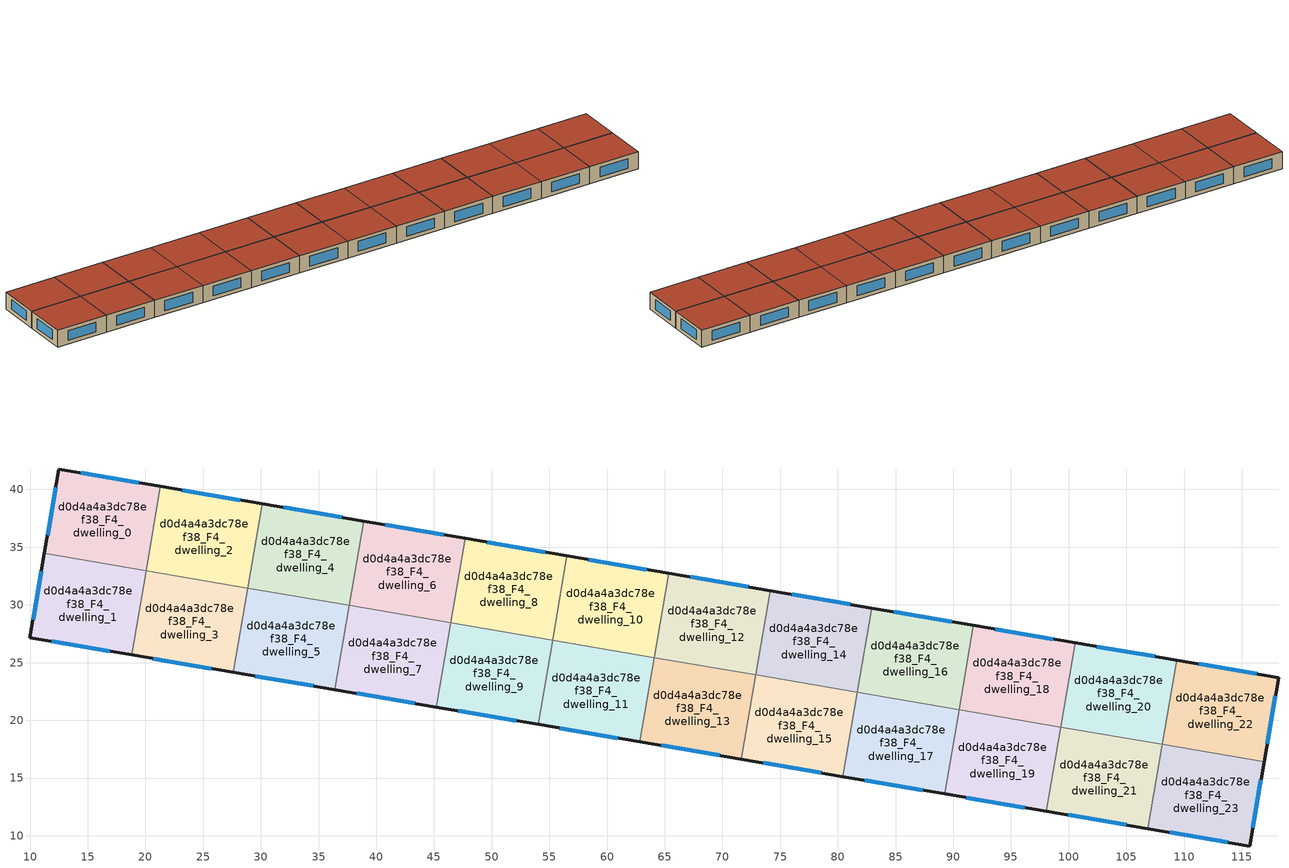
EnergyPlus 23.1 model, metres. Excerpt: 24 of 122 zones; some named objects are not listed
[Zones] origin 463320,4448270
d0d4a4a3dc78ef38_F4_dwelling_0
 floor to d0d4a4a3dc78ef38_F3_dwelling_0 (EU_floor_Construction): 21.3,40.27 20.05,32.96 11.25,34.47 12.51,41.78 z12
 wall outside (EU_wall_Construction): 21.3,40.27 12.51,41.78 11.25,34.47 z12:15
 wall to d0d4a4a3dc78ef38_F4_dwelling_1 (EU_wall_Construction): 11.25,34.47 20.05,32.96 z12:15
 wall to d0d4a4a3dc78ef38_F4_dwelling_2 (EU_wall_Construction): 20.06,32.97 21.3,40.27 z12:15
 window (EU_Window_Construction): 12.24,40.21 11.52,36.03 / 19.42,40.59 14.39,41.45 z12.64:14.36
 roof outside (EU_roof_Construction): 20.05,32.96 21.3,40.27 12.51,41.78 11.25,34.47 z15
d0d4a4a3dc78ef38_F4_dwelling_1
 floor to d0d4a4a3dc78ef38_F3_dwelling_1 (EU_floor_Construction): 20.05,32.96 18.81,25.66 10,27.17 11.25,34.47 z12
 wall outside (EU_wall_Construction): 11.25,34.47 10,27.17 18.81,25.66 z12:15
 wall to d0d4a4a3dc78ef38_F4_dwelling_3 (EU_wall_Construction): 18.81,25.66 20.05,32.96 z12:15
 window (EU_Window_Construction): 10.98,32.91 10.27,28.73 / 11.88,26.85 16.92,25.99 z12.64:14.36
 roof outside (EU_roof_Construction): 18.81,25.66 20.05,32.96 11.25,34.47 10,27.17 z15
d0d4a4a3dc78ef38_F4_dwelling_10
 floor to d0d4a4a3dc78ef38_F3_dwelling_10 (EU_floor_Construction): 65.33,32.74 64.08,25.44 55.27,26.95 56.52,34.25 z12
 wall outside (EU_wall_Construction): 65.33,32.74 56.52,34.25 z12:15
 wall to d0d4a4a3dc78ef38_F4_dwelling_11 (EU_wall_Construction): 55.27,26.95 64.08,25.44 z12:15
 wall to d0d4a4a3dc78ef38_F4_dwelling_8 (EU_wall_Construction): 56.52,34.25 55.27,26.95 z12:15
 wall to d0d4a4a3dc78ef38_F4_dwelling_12 (EU_wall_Construction): 64.08,25.44 65.33,32.74 z12:15
 window (EU_Window_Construction): 63.44,33.07 58.41,33.93 z12.64:14.36
 roof outside (EU_roof_Construction): 64.08,25.44 65.33,32.74 56.52,34.25 55.27,26.95 z15
d0d4a4a3dc78ef38_F4_dwelling_11
 floor to d0d4a4a3dc78ef38_F3_dwelling_11 (EU_floor_Construction): 64.08,25.44 62.83,18.14 54.03,19.64 55.27,26.95 z12
 wall outside (EU_wall_Construction): 54.03,19.64 62.83,18.14 z12:15
 wall to d0d4a4a3dc78ef38_F4_dwelling_9 (EU_wall_Construction): 55.27,26.95 54.03,19.64 z12:15
 wall to d0d4a4a3dc78ef38_F4_dwelling_13 (EU_wall_Construction): 62.83,18.14 64.08,25.44 z12:15
 window (EU_Window_Construction): 55.91,19.32 60.94,18.46 z12.64:14.36
 roof outside (EU_roof_Construction): 62.83,18.14 64.08,25.44 55.27,26.95 54.03,19.64 z15
d0d4a4a3dc78ef38_F4_dwelling_12
 floor to d0d4a4a3dc78ef38_F3_dwelling_12 (EU_floor_Construction): 74.14,31.24 72.89,23.94 64.08,25.44 65.33,32.74 z12
 wall outside (EU_wall_Construction): 74.14,31.24 65.33,32.74 z12:15
 wall to d0d4a4a3dc78ef38_F4_dwelling_14 (EU_wall_Construction): 72.89,23.94 74.14,31.24 z12:15
 wall to d0d4a4a3dc78ef38_F4_dwelling_13 (EU_wall_Construction): 64.08,25.44 72.89,23.94 z12:15
 window (EU_Window_Construction): 72.25,31.56 67.22,32.42 z12.64:14.36
 roof outside (EU_roof_Construction): 72.89,23.94 74.14,31.24 65.33,32.74 64.08,25.44 z15
d0d4a4a3dc78ef38_F4_dwelling_13
 floor to d0d4a4a3dc78ef38_F3_dwelling_13 (EU_floor_Construction): 72.89,23.94 71.64,16.63 62.83,18.14 64.08,25.44 z12
 wall outside (EU_wall_Construction): 62.83,18.14 71.64,16.63 z12:15
 wall to d0d4a4a3dc78ef38_F4_dwelling_15 (EU_wall_Construction): 71.64,16.63 72.89,23.94 z12:15
 window (EU_Window_Construction): 64.72,17.82 69.75,16.96 z12.64:14.36
 roof outside (EU_roof_Construction): 71.64,16.63 72.89,23.94 64.08,25.44 62.83,18.14 z15
d0d4a4a3dc78ef38_F4_dwelling_14
 floor to d0d4a4a3dc78ef38_F3_dwelling_14 (EU_floor_Construction): 82.94,29.73 81.69,22.43 72.89,23.94 74.14,31.24 z12
 wall outside (EU_wall_Construction): 82.94,29.73 74.14,31.24 z12:15
 wall to d0d4a4a3dc78ef38_F4_dwelling_15 (EU_wall_Construction): 72.89,23.94 81.69,22.43 z12:15
 wall to d0d4a4a3dc78ef38_F4_dwelling_16 (EU_wall_Construction): 81.69,22.43 82.94,29.73 z12:15
 window (EU_Window_Construction): 81.05,30.05 76.02,30.91 z12.64:14.36
 roof outside (EU_roof_Construction): 81.69,22.43 82.94,29.73 74.14,31.24 72.89,23.94 z15
d0d4a4a3dc78ef38_F4_dwelling_15
 floor to d0d4a4a3dc78ef38_F3_dwelling_15 (EU_floor_Construction): 81.69,22.43 80.44,15.13 71.64,16.63 72.89,23.94 z12
 wall outside (EU_wall_Construction): 71.64,16.63 80.44,15.13 z12:15
 wall to d0d4a4a3dc78ef38_F4_dwelling_17 (EU_wall_Construction): 80.44,15.13 81.69,22.43 z12:15
 window (EU_Window_Construction): 73.52,16.31 78.56,15.45 z12.64:14.36
 roof outside (EU_roof_Construction): 80.44,15.13 81.69,22.43 72.89,23.94 71.64,16.63 z15
d0d4a4a3dc78ef38_F4_dwelling_16
 floor to d0d4a4a3dc78ef38_F3_dwelling_16 (EU_floor_Construction): 91.75,28.22 90.5,20.92 81.69,22.43 82.94,29.73 z12
 wall outside (EU_wall_Construction): 91.75,28.22 82.94,29.73 z12:15
 wall to d0d4a4a3dc78ef38_F4_dwelling_17 (EU_wall_Construction): 81.69,22.43 90.5,20.92 z12:15
 wall to d0d4a4a3dc78ef38_F4_dwelling_18 (EU_wall_Construction): 90.5,20.92 91.75,28.22 z12:15
 window (EU_Window_Construction): 89.86,28.55 84.83,29.41 z12.64:14.36
 roof outside (EU_roof_Construction): 90.5,20.92 91.75,28.22 82.94,29.73 81.69,22.43 z15
d0d4a4a3dc78ef38_F4_dwelling_17
 floor to d0d4a4a3dc78ef38_F3_dwelling_17 (EU_floor_Construction): 90.5,20.92 89.25,13.62 80.44,15.13 81.69,22.43 z12
 wall outside (EU_wall_Construction): 80.44,15.13 89.25,13.62 z12:15
 wall to d0d4a4a3dc78ef38_F4_dwelling_19 (EU_wall_Construction): 89.25,13.62 90.5,20.92 z12:15
 window (EU_Window_Construction): 82.33,14.81 87.37,13.95 z12.64:14.36
 roof outside (EU_roof_Construction): 89.25,13.62 90.5,20.92 81.69,22.43 80.44,15.13 z15
d0d4a4a3dc78ef38_F4_dwelling_18
 floor to d0d4a4a3dc78ef38_F3_dwelling_18 (EU_floor_Construction): 100.56,26.72 99.31,19.42 90.5,20.92 91.75,28.22 z12
 wall outside (EU_wall_Construction): 100.56,26.72 91.75,28.22 z12:15
 wall to d0d4a4a3dc78ef38_F4_dwelling_20 (EU_wall_Construction): 99.31,19.42 100.56,26.72 z12:15
 wall to d0d4a4a3dc78ef38_F4_dwelling_19 (EU_wall_Construction): 90.5,20.92 99.31,19.42 z12:15
 window (EU_Window_Construction): 98.67,27.04 93.64,27.9 z12.64:14.36
 roof outside (EU_roof_Construction): 99.31,19.42 100.56,26.72 91.75,28.22 90.5,20.92 z15
d0d4a4a3dc78ef38_F4_dwelling_19
 floor to d0d4a4a3dc78ef38_F3_dwelling_19 (EU_floor_Construction): 99.31,19.42 98.06,12.12 89.25,13.62 90.5,20.92 z12
 wall outside (EU_wall_Construction): 89.25,13.62 98.06,12.12 z12:15
 wall to d0d4a4a3dc78ef38_F4_dwelling_21 (EU_wall_Construction): 98.06,12.12 99.31,19.42 z12:15
 window (EU_Window_Construction): 91.14,13.3 96.17,12.44 z12.64:14.36
 roof outside (EU_roof_Construction): 98.06,12.12 99.31,19.42 90.5,20.92 89.25,13.62 z15
d0d4a4a3dc78ef38_F4_dwelling_2
 floor to d0d4a4a3dc78ef38_F3_dwelling_2 (EU_floor_Construction): 30.11,38.77 28.86,31.46 20.06,32.97 21.3,40.27 z12
 wall outside (EU_wall_Construction): 30.11,38.77 21.3,40.27 z12:15
 wall to d0d4a4a3dc78ef38_F4_dwelling_4 (EU_wall_Construction): 28.86,31.46 30.11,38.77 z12:15
 wall to d0d4a4a3dc78ef38_F4_dwelling_3 (EU_wall_Construction): 20.06,32.97 28.86,31.46 z12:15
 window (EU_Window_Construction): 28.22,39.09 23.19,39.95 z12.64:14.36
 roof outside (EU_roof_Construction): 28.86,31.46 30.11,38.77 21.3,40.27 20.06,32.97 z15
d0d4a4a3dc78ef38_F4_dwelling_20
 floor to d0d4a4a3dc78ef38_F3_dwelling_20 (EU_floor_Construction): 109.36,25.21 108.12,17.91 99.31,19.42 100.56,26.72 z12
 wall outside (EU_wall_Construction): 109.36,25.21 100.56,26.72 z12:15
 wall to d0d4a4a3dc78ef38_F4_dwelling_21 (EU_wall_Construction): 99.31,19.42 108.12,17.91 z12:15
 wall to d0d4a4a3dc78ef38_F4_dwelling_22 (EU_wall_Construction): 108.12,17.92 109.36,25.21 z12:15
 window (EU_Window_Construction): 107.48,25.53 102.44,26.4 z12.64:14.36
 roof outside (EU_roof_Construction): 108.12,17.91 109.36,25.21 100.56,26.72 99.31,19.42 z15
d0d4a4a3dc78ef38_F4_dwelling_21
 floor to d0d4a4a3dc78ef38_F3_dwelling_21 (EU_floor_Construction): 108.12,17.91 106.87,10.61 98.06,12.12 99.31,19.42 z12
 wall outside (EU_wall_Construction): 98.06,12.12 106.87,10.61 z12:15
 wall to d0d4a4a3dc78ef38_F4_dwelling_23 (EU_wall_Construction): 106.87,10.61 108.12,17.91 z12:15
 window (EU_Window_Construction): 99.95,11.8 104.98,10.94 z12.64:14.36
 roof outside (EU_roof_Construction): 106.87,10.61 108.12,17.91 99.31,19.42 98.06,12.12 z15
d0d4a4a3dc78ef38_F4_dwelling_22
 floor to d0d4a4a3dc78ef38_F3_dwelling_22 (EU_floor_Construction): 118.18,23.7 116.93,16.41 108.12,17.92 109.36,25.21 z12
 wall outside (EU_wall_Construction): 116.93,16.41 118.18,23.7 109.36,25.21 z12:15
 wall to d0d4a4a3dc78ef38_F4_dwelling_23 (EU_wall_Construction): 108.12,17.92 116.93,16.41 z12:15
 window (EU_Window_Construction): 117.2,17.97 117.91,22.14 / 116.29,24.03 111.25,24.89 z12.64:14.36
 roof outside (EU_roof_Construction): 116.93,16.41 118.18,23.7 109.36,25.21 108.12,17.92 z15
d0d4a4a3dc78ef38_F4_dwelling_23
 floor to d0d4a4a3dc78ef38_F3_dwelling_23 (EU_floor_Construction): 116.93,16.41 115.67,9.11 106.87,10.61 108.12,17.92 z12
 wall outside (EU_wall_Construction): 106.87,10.61 115.67,9.11 116.93,16.41 z12:15
 window (EU_Window_Construction): 115.94,10.67 116.66,14.85 / 108.75,10.29 113.78,9.43 z12.64:14.36
 roof outside (EU_roof_Construction): 115.67,9.11 116.93,16.41 108.12,17.92 106.87,10.61 z15
d0d4a4a3dc78ef38_F4_dwelling_3
 floor to d0d4a4a3dc78ef38_F3_dwelling_3 (EU_floor_Construction): 28.86,31.46 27.61,24.16 18.81,25.66 20.06,32.97 z12
 wall outside (EU_wall_Construction): 18.81,25.66 27.61,24.16 z12:15
 wall to d0d4a4a3dc78ef38_F4_dwelling_5 (EU_wall_Construction): 27.61,24.16 28.86,31.46 z12:15
 window (EU_Window_Construction): 20.69,25.34 25.72,24.48 z12.64:14.36
 roof outside (EU_roof_Construction): 27.61,24.16 28.86,31.46 20.06,32.97 18.81,25.66 z15
d0d4a4a3dc78ef38_F4_dwelling_4
 floor to d0d4a4a3dc78ef38_F3_dwelling_4 (EU_floor_Construction): 38.91,37.26 37.66,29.96 28.86,31.46 30.11,38.77 z12
 wall outside (EU_wall_Construction): 38.91,37.26 30.11,38.77 z12:15
 wall to d0d4a4a3dc78ef38_F4_dwelling_6 (EU_wall_Construction): 37.66,29.96 38.91,37.26 z12:15
 wall to d0d4a4a3dc78ef38_F4_dwelling_5 (EU_wall_Construction): 28.86,31.46 37.66,29.96 z12:15
 window (EU_Window_Construction): 37.03,37.58 31.99,38.44 z12.64:14.36
 roof outside (EU_roof_Construction): 37.66,29.96 38.91,37.26 30.11,38.77 28.86,31.46 z15
d0d4a4a3dc78ef38_F4_dwelling_5
 floor to d0d4a4a3dc78ef38_F3_dwelling_5 (EU_floor_Construction): 37.66,29.96 36.41,22.66 27.61,24.16 28.86,31.46 z12
 wall outside (EU_wall_Construction): 27.61,24.16 36.41,22.66 z12:15
 wall to d0d4a4a3dc78ef38_F4_dwelling_7 (EU_wall_Construction): 36.41,22.66 37.66,29.96 z12:15
 window (EU_Window_Construction): 29.5,23.84 34.53,22.98 z12.64:14.36
 roof outside (EU_roof_Construction): 36.41,22.66 37.66,29.96 28.86,31.46 27.61,24.16 z15
d0d4a4a3dc78ef38_F4_dwelling_6
 floor to d0d4a4a3dc78ef38_F3_dwelling_6 (EU_floor_Construction): 47.72,35.75 46.47,28.45 37.66,29.96 38.91,37.26 z12
 wall outside (EU_wall_Construction): 47.72,35.75 38.91,37.26 z12:15
 wall to d0d4a4a3dc78ef38_F4_dwelling_7 (EU_wall_Construction): 37.66,29.96 46.47,28.45 45.22,21.15 z12:15
 wall to d0d4a4a3dc78ef38_F4_dwelling_9 (EU_wall_Construction): 45.22,21.15 46.47,28.45 z12:15
 wall to d0d4a4a3dc78ef38_F4_dwelling_8 (EU_wall_Construction): 46.47,28.45 47.72,35.75 z12:15
 window (EU_Window_Construction): 45.83,36.08 40.8,36.94 z12.64:14.36
 roof outside (EU_roof_Construction): 46.47,28.45 47.72,35.75 38.91,37.26 37.66,29.96 z15
d0d4a4a3dc78ef38_F4_dwelling_7
 floor to d0d4a4a3dc78ef38_F3_dwelling_7 (EU_floor_Construction): 46.47,28.45 45.22,21.15 36.41,22.66 37.66,29.96 z12
 wall outside (EU_wall_Construction): 36.41,22.66 45.22,21.15 z12:15
 window (EU_Window_Construction): 38.3,22.33 43.33,21.47 z12.64:14.36
 roof outside (EU_roof_Construction): 45.22,21.15 46.47,28.45 37.66,29.96 36.41,22.66 z15
d0d4a4a3dc78ef38_F4_dwelling_8
 floor to d0d4a4a3dc78ef38_F3_dwelling_8 (EU_floor_Construction): 56.52,34.25 55.27,26.95 46.47,28.45 47.72,35.75 z12
 wall outside (EU_wall_Construction): 56.52,34.25 47.72,35.75 z12:15
 wall to d0d4a4a3dc78ef38_F4_dwelling_9 (EU_wall_Construction): 46.47,28.45 55.27,26.95 z12:15
 window (EU_Window_Construction): 54.64,34.57 49.6,35.43 z12.64:14.36
 roof outside (EU_roof_Construction): 55.27,26.95 56.52,34.25 47.72,35.75 46.47,28.45 z15
d0d4a4a3dc78ef38_F4_dwelling_9
 floor to d0d4a4a3dc78ef38_F3_dwelling_9 (EU_floor_Construction): 55.27,26.95 54.03,19.64 45.22,21.15 46.47,28.45 z12
 wall outside (EU_wall_Construction): 45.22,21.15 54.03,19.64 z12:15
 window (EU_Window_Construction): 47.11,20.83 52.14,19.97 z12.64:14.36
 roof outside (EU_roof_Construction): 54.03,19.64 55.27,26.95 46.47,28.45 45.22,21.15 z15
[Building]
EU S2 Campaign: North Axis=0; Terrain=City; Solar Distribution=FullExterior
[Site:Location]
Yerevan-Zvartnots.Intl.AP: Latitude=40.15; Longitude=44.383; Time Zone=4; Elevation=854
[SizingPeriod:WeatherFileDays]
AnnualSizingPeriod: Begin Month=1; Begin Day of Month=1; End Month=12; End Day of Month=31; Day of Week for Start Day=Monday; Use Weather File Daylight Saving Period=No; Use Weather File Rain and Snow Indicators=No
[MATERIAL]
EU_InternalMass_Material: Roughness=MediumRough; Thickness=0.1; Conductivity=1; Density=1800; Specific Heat=900; Thermal Absorptance=0.9; Solar Absorptance=0.7; Visible Absorptance=0.7
[MATERIAL:NOMASS] Roughness=MediumRough; Thermal Absorptance=0.9; Solar Absorptance=0.7; Visible Absorptance=0.7
Name | Thermal Resistance
EU_wall_NoMass | 1.05043
EU_roof_NoMass | 1.45357
EU_floor_NoMass | 0.478065
[WINDOWMATERIAL:SIMPLEGLAZINGSYSTEM]
EU_Window_SimpleGlazing: UFactor=2.5566; Solar Heat Gain Coefficient=0.75; Visible Transmittance=0.75
[CONSTRUCTION]
EU_wall_Construction: EU_wall_NoMass
EU_roof_Construction: EU_roof_NoMass
EU_floor_Construction: EU_floor_NoMass
EU_Window_Construction: EU_Window_SimpleGlazing
EU_InternalMass_Construction: EU_InternalMass_Material
[ZONE] Type=1; Multiplier=1; Ceiling Height=autocalculate; Floor Area=autocalculate; Part of Total Floor Area=Yes
Name | Volume
d0d4a4a3dc78ef38_F4_dwelling_0 | 198.545
d0d4a4a3dc78ef38_F4_dwelling_1; d0d4a4a3dc78ef38_F4_dwelling_14 | 198.53
d0d4a4a3dc78ef38_F4_dwelling_10 | 198.547
d0d4a4a3dc78ef38_F4_dwelling_11; d0d4a4a3dc78ef38_F4_dwelling_13 | 198.533
d0d4a4a3dc78ef38_F4_dwelling_12; d0d4a4a3dc78ef38_F4_dwelling_20 | 198.52
d0d4a4a3dc78ef38_F4_dwelling_15 | 198.542
d0d4a4a3dc78ef38_F4_dwelling_16 | 198.549
d0d4a4a3dc78ef38_F4_dwelling_17 | 198.564
d0d4a4a3dc78ef38_F4_dwelling_18 | 198.514
d0d4a4a3dc78ef38_F4_dwelling_19 | 198.536
d0d4a4a3dc78ef38_F4_dwelling_2 | 198.519
d0d4a4a3dc78ef38_F4_dwelling_21 | 198.556
d0d4a4a3dc78ef38_F4_dwelling_22; d0d4a4a3dc78ef38_F4_dwelling_3 | 198.531
d0d4a4a3dc78ef38_F4_dwelling_23 | 198.546
d0d4a4a3dc78ef38_F4_dwelling_4 | 198.548
d0d4a4a3dc78ef38_F4_dwelling_5 | 198.56
d0d4a4a3dc78ef38_F4_dwelling_6 | 198.539
d0d4a4a3dc78ef38_F4_dwelling_7 | 198.523
d0d4a4a3dc78ef38_F4_dwelling_8 | 198.534
d0d4a4a3dc78ef38_F4_dwelling_9 | 198.537
[INTERNALMASS] Construction=EU_InternalMass_Construction
Name | Zone or ZoneList | Surface Area
d0d4a4a3dc78ef38_F4_dwelling_0_EU_InternalMass | d0d4a4a3dc78ef38_F4_dwelling_0 | 66.1833
d0d4a4a3dc78ef38_F4_dwelling_1_EU_InternalMass | d0d4a4a3dc78ef38_F4_dwelling_1 | 66.1776
d0d4a4a3dc78ef38_F4_dwelling_2_EU_InternalMass | d0d4a4a3dc78ef38_F4_dwelling_2 | 66.1735
d0d4a4a3dc78ef38_F4_dwelling_3_EU_InternalMass | d0d4a4a3dc78ef38_F4_dwelling_3 | 66.1829
d0d4a4a3dc78ef38_F4_dwelling_4_EU_InternalMass | d0d4a4a3dc78ef38_F4_dwelling_4 | 66.1764
d0d4a4a3dc78ef38_F4_dwelling_5_EU_InternalMass | d0d4a4a3dc78ef38_F4_dwelling_5 | 66.1832
d0d4a4a3dc78ef38_F4_dwelling_6_EU_InternalMass | d0d4a4a3dc78ef38_F4_dwelling_6 | 66.1834
d0d4a4a3dc78ef38_F4_dwelling_7_EU_InternalMass | d0d4a4a3dc78ef38_F4_dwelling_7 | 66.1763
d0d4a4a3dc78ef38_F4_dwelling_8_EU_InternalMass | d0d4a4a3dc78ef38_F4_dwelling_8 | 66.178
d0d4a4a3dc78ef38_F4_dwelling_9_EU_InternalMass | d0d4a4a3dc78ef38_F4_dwelling_9 | 66.1815
d0d4a4a3dc78ef38_F4_dwelling_10_EU_InternalMass | d0d4a4a3dc78ef38_F4_dwelling_10 | 66.1824
d0d4a4a3dc78ef38_F4_dwelling_11_EU_InternalMass | d0d4a4a3dc78ef38_F4_dwelling_11 | 66.1796
d0d4a4a3dc78ef38_F4_dwelling_12_EU_InternalMass | d0d4a4a3dc78ef38_F4_dwelling_12 | 66.1736
d0d4a4a3dc78ef38_F4_dwelling_13_EU_InternalMass | d0d4a4a3dc78ef38_F4_dwelling_13 | 66.1788
d0d4a4a3dc78ef38_F4_dwelling_14_EU_InternalMass | d0d4a4a3dc78ef38_F4_dwelling_14 | 66.1765
d0d4a4a3dc78ef38_F4_dwelling_15_EU_InternalMass | d0d4a4a3dc78ef38_F4_dwelling_15 | 66.1805
d0d4a4a3dc78ef38_F4_dwelling_16_EU_InternalMass | d0d4a4a3dc78ef38_F4_dwelling_16 | 66.1829
d0d4a4a3dc78ef38_F4_dwelling_17_EU_InternalMass | d0d4a4a3dc78ef38_F4_dwelling_17 | 66.186
d0d4a4a3dc78ef38_F4_dwelling_18_EU_InternalMass | d0d4a4a3dc78ef38_F4_dwelling_18 | 66.1734
d0d4a4a3dc78ef38_F4_dwelling_19_EU_InternalMass | d0d4a4a3dc78ef38_F4_dwelling_19 | 66.181
d0d4a4a3dc78ef38_F4_dwelling_20_EU_InternalMass | d0d4a4a3dc78ef38_F4_dwelling_20 | 66.1735
d0d4a4a3dc78ef38_F4_dwelling_21_EU_InternalMass | d0d4a4a3dc78ef38_F4_dwelling_21 | 66.1856
d0d4a4a3dc78ef38_F4_dwelling_22_EU_InternalMass | d0d4a4a3dc78ef38_F4_dwelling_22 | 66.1774
d0d4a4a3dc78ef38_F4_dwelling_23_EU_InternalMass | d0d4a4a3dc78ef38_F4_dwelling_23 | 66.1834
[OTHEREQUIPMENT] Fuel Type=Electricity; Design Level Calculation Method=Watts/Area; Power per Zone Floor Area=1; Fraction Latent=0; Fraction Radiant=0; Fraction Lost=0; Carbon Dioxide Generation Rate=0; EndUse Subcategory=EU_Step8_InternalGains
Name | Zone or ZoneList or Space or SpaceList | Schedule
EU_Step8_InternalGain_d0d4a4a3dc78ef38_F4_dwelling_0_f000 | d0d4a4a3dc78ef38_F4_dwelling_0 | EU_Step8_GainSchedule_d0d4a4a3dc78ef38_F4_dwelling_0_f000
EU_Step8_InternalGain_d0d4a4a3dc78ef38_F4_dwelling_1_f000 | d0d4a4a3dc78ef38_F4_dwelling_1 | EU_Step8_GainSchedule_d0d4a4a3dc78ef38_F4_dwelling_1_f000
EU_Step8_InternalGain_d0d4a4a3dc78ef38_F4_dwelling_2_f000 | d0d4a4a3dc78ef38_F4_dwelling_2 | EU_Step8_GainSchedule_d0d4a4a3dc78ef38_F4_dwelling_2_f000
EU_Step8_InternalGain_d0d4a4a3dc78ef38_F4_dwelling_3_f000 | d0d4a4a3dc78ef38_F4_dwelling_3 | EU_Step8_GainSchedule_d0d4a4a3dc78ef38_F4_dwelling_3_f000
EU_Step8_InternalGain_d0d4a4a3dc78ef38_F4_dwelling_4_f000 | d0d4a4a3dc78ef38_F4_dwelling_4 | EU_Step8_GainSchedule_d0d4a4a3dc78ef38_F4_dwelling_4_f000
EU_Step8_InternalGain_d0d4a4a3dc78ef38_F4_dwelling_5_f000 | d0d4a4a3dc78ef38_F4_dwelling_5 | EU_Step8_GainSchedule_d0d4a4a3dc78ef38_F4_dwelling_5_f000
EU_Step8_InternalGain_d0d4a4a3dc78ef38_F4_dwelling_6_f000 | d0d4a4a3dc78ef38_F4_dwelling_6 | EU_Step8_GainSchedule_d0d4a4a3dc78ef38_F4_dwelling_6_f000
EU_Step8_InternalGain_d0d4a4a3dc78ef38_F4_dwelling_7_f000 | d0d4a4a3dc78ef38_F4_dwelling_7 | EU_Step8_GainSchedule_d0d4a4a3dc78ef38_F4_dwelling_7_f000
EU_Step8_InternalGain_d0d4a4a3dc78ef38_F4_dwelling_8_f000 | d0d4a4a3dc78ef38_F4_dwelling_8 | EU_Step8_GainSchedule_d0d4a4a3dc78ef38_F4_dwelling_8_f000
EU_Step8_InternalGain_d0d4a4a3dc78ef38_F4_dwelling_9_f000 | d0d4a4a3dc78ef38_F4_dwelling_9 | EU_Step8_GainSchedule_d0d4a4a3dc78ef38_F4_dwelling_9_f000
EU_Step8_InternalGain_d0d4a4a3dc78ef38_F4_dwelling_10_f000 | d0d4a4a3dc78ef38_F4_dwelling_10 | EU_Step8_GainSchedule_d0d4a4a3dc78ef38_F4_dwelling_10_f000
EU_Step8_InternalGain_d0d4a4a3dc78ef38_F4_dwelling_11_f000 | d0d4a4a3dc78ef38_F4_dwelling_11 | EU_Step8_GainSchedule_d0d4a4a3dc78ef38_F4_dwelling_11_f000
EU_Step8_InternalGain_d0d4a4a3dc78ef38_F4_dwelling_12_f000 | d0d4a4a3dc78ef38_F4_dwelling_12 | EU_Step8_GainSchedule_d0d4a4a3dc78ef38_F4_dwelling_12_f000
EU_Step8_InternalGain_d0d4a4a3dc78ef38_F4_dwelling_13_f000 | d0d4a4a3dc78ef38_F4_dwelling_13 | EU_Step8_GainSchedule_d0d4a4a3dc78ef38_F4_dwelling_13_f000
EU_Step8_InternalGain_d0d4a4a3dc78ef38_F4_dwelling_14_f000 | d0d4a4a3dc78ef38_F4_dwelling_14 | EU_Step8_GainSchedule_d0d4a4a3dc78ef38_F4_dwelling_14_f000
EU_Step8_InternalGain_d0d4a4a3dc78ef38_F4_dwelling_15_f000 | d0d4a4a3dc78ef38_F4_dwelling_15 | EU_Step8_GainSchedule_d0d4a4a3dc78ef38_F4_dwelling_15_f000
EU_Step8_InternalGain_d0d4a4a3dc78ef38_F4_dwelling_16_f000 | d0d4a4a3dc78ef38_F4_dwelling_16 | EU_Step8_GainSchedule_d0d4a4a3dc78ef38_F4_dwelling_16_f000
EU_Step8_InternalGain_d0d4a4a3dc78ef38_F4_dwelling_17_f000 | d0d4a4a3dc78ef38_F4_dwelling_17 | EU_Step8_GainSchedule_d0d4a4a3dc78ef38_F4_dwelling_17_f000
EU_Step8_InternalGain_d0d4a4a3dc78ef38_F4_dwelling_18_f000 | d0d4a4a3dc78ef38_F4_dwelling_18 | EU_Step8_GainSchedule_d0d4a4a3dc78ef38_F4_dwelling_18_f000
EU_Step8_InternalGain_d0d4a4a3dc78ef38_F4_dwelling_19_f000 | d0d4a4a3dc78ef38_F4_dwelling_19 | EU_Step8_GainSchedule_d0d4a4a3dc78ef38_F4_dwelling_19_f000
EU_Step8_InternalGain_d0d4a4a3dc78ef38_F4_dwelling_20_f000 | d0d4a4a3dc78ef38_F4_dwelling_20 | EU_Step8_GainSchedule_d0d4a4a3dc78ef38_F4_dwelling_20_f000
EU_Step8_InternalGain_d0d4a4a3dc78ef38_F4_dwelling_21_f000 | d0d4a4a3dc78ef38_F4_dwelling_21 | EU_Step8_GainSchedule_d0d4a4a3dc78ef38_F4_dwelling_21_f000
EU_Step8_InternalGain_d0d4a4a3dc78ef38_F4_dwelling_22_f000 | d0d4a4a3dc78ef38_F4_dwelling_22 | EU_Step8_GainSchedule_d0d4a4a3dc78ef38_F4_dwelling_22_f000
EU_Step8_InternalGain_d0d4a4a3dc78ef38_F4_dwelling_23_f000 | d0d4a4a3dc78ef38_F4_dwelling_23 | EU_Step8_GainSchedule_d0d4a4a3dc78ef38_F4_dwelling_23_f000
[ZONEVENTILATION:DESIGNFLOWRATE] Schedule=EU_AlwaysOn; Design Flow Rate Calculation Method=AirChanges/Hour; Air Changes per Hour=0.557805; Ventilation Type=Natural; Fan Pressure Rise=0; Fan Total Efficiency=1; Constant Term Coefficient=1; Temperature Term Coefficient=0; Velocity Term Coefficient=0; Velocity Squared Term Coefficient=0; Minimum Indoor Temperature=-100; Maximum Indoor Temperature=100; Delta Temperature=-100; Minimum Outdoor Temperature=-100; Maximum Outdoor Temperature=100; Maximum Wind Speed=40
Name | Zone or ZoneList or Space or SpaceList
EU_ConstantAir_d0d4a4a3dc78ef38_F4_dwelling_0 | d0d4a4a3dc78ef38_F4_dwelling_0
EU_ConstantAir_d0d4a4a3dc78ef38_F4_dwelling_1 | d0d4a4a3dc78ef38_F4_dwelling_1
EU_ConstantAir_d0d4a4a3dc78ef38_F4_dwelling_2 | d0d4a4a3dc78ef38_F4_dwelling_2
EU_ConstantAir_d0d4a4a3dc78ef38_F4_dwelling_3 | d0d4a4a3dc78ef38_F4_dwelling_3
EU_ConstantAir_d0d4a4a3dc78ef38_F4_dwelling_4 | d0d4a4a3dc78ef38_F4_dwelling_4
EU_ConstantAir_d0d4a4a3dc78ef38_F4_dwelling_5 | d0d4a4a3dc78ef38_F4_dwelling_5
EU_ConstantAir_d0d4a4a3dc78ef38_F4_dwelling_6 | d0d4a4a3dc78ef38_F4_dwelling_6
EU_ConstantAir_d0d4a4a3dc78ef38_F4_dwelling_7 | d0d4a4a3dc78ef38_F4_dwelling_7
EU_ConstantAir_d0d4a4a3dc78ef38_F4_dwelling_8 | d0d4a4a3dc78ef38_F4_dwelling_8
EU_ConstantAir_d0d4a4a3dc78ef38_F4_dwelling_9 | d0d4a4a3dc78ef38_F4_dwelling_9
EU_ConstantAir_d0d4a4a3dc78ef38_F4_dwelling_10 | d0d4a4a3dc78ef38_F4_dwelling_10
EU_ConstantAir_d0d4a4a3dc78ef38_F4_dwelling_11 | d0d4a4a3dc78ef38_F4_dwelling_11
EU_ConstantAir_d0d4a4a3dc78ef38_F4_dwelling_12 | d0d4a4a3dc78ef38_F4_dwelling_12
EU_ConstantAir_d0d4a4a3dc78ef38_F4_dwelling_13 | d0d4a4a3dc78ef38_F4_dwelling_13
EU_ConstantAir_d0d4a4a3dc78ef38_F4_dwelling_14 | d0d4a4a3dc78ef38_F4_dwelling_14
EU_ConstantAir_d0d4a4a3dc78ef38_F4_dwelling_15 | d0d4a4a3dc78ef38_F4_dwelling_15
EU_ConstantAir_d0d4a4a3dc78ef38_F4_dwelling_16 | d0d4a4a3dc78ef38_F4_dwelling_16
EU_ConstantAir_d0d4a4a3dc78ef38_F4_dwelling_17 | d0d4a4a3dc78ef38_F4_dwelling_17
EU_ConstantAir_d0d4a4a3dc78ef38_F4_dwelling_18 | d0d4a4a3dc78ef38_F4_dwelling_18
EU_ConstantAir_d0d4a4a3dc78ef38_F4_dwelling_19 | d0d4a4a3dc78ef38_F4_dwelling_19
EU_ConstantAir_d0d4a4a3dc78ef38_F4_dwelling_20 | d0d4a4a3dc78ef38_F4_dwelling_20
EU_ConstantAir_d0d4a4a3dc78ef38_F4_dwelling_21 | d0d4a4a3dc78ef38_F4_dwelling_21
EU_ConstantAir_d0d4a4a3dc78ef38_F4_dwelling_22 | d0d4a4a3dc78ef38_F4_dwelling_22
EU_ConstantAir_d0d4a4a3dc78ef38_F4_dwelling_23 | d0d4a4a3dc78ef38_F4_dwelling_23
[HVACTEMPLATE:ZONE:IDEALLOADSAIRSYSTEM] System Availability Schedule=EU_AlwaysOn; Maximum Heating Supply Air Temperature=50; Minimum Cooling Supply Air Temperature=13; Maximum Heating Supply Air Humidity Ratio=0.0156; Minimum Cooling Supply Air Humidity Ratio=0.0077; Heating Limit=NoLimit; Cooling Limit=NoLimit; Heating Availability Schedule=EU_AlwaysOn; Cooling Availability Schedule=EU_CoolingOff; Dehumidification Control Type=ConstantSensibleHeatRatio; Cooling Sensible Heat Ratio=0.7; Dehumidification Setpoint=60; Humidification Control Type=None; Humidification Setpoint=30; Outdoor Air Method=None; Outdoor Air Flow Rate per Person=0.00944; Outdoor Air Flow Rate per Zone Floor Area=0; Outdoor Air Flow Rate per Zone=0; Demand Controlled Ventilation Type=None; Outdoor Air Economizer Type=NoEconomizer; Heat Recovery Type=None; Sensible Heat Recovery Effectiveness=0.7; Latent Heat Recovery Effectiveness=0.65
Name | Template Thermostat
d0d4a4a3dc78ef38_F4_dwelling_0 | EU_HeatOnly_d0d4a4a3dc78ef38_F4_dwelling_0
d0d4a4a3dc78ef38_F4_dwelling_1 | EU_HeatOnly_d0d4a4a3dc78ef38_F4_dwelling_1
d0d4a4a3dc78ef38_F4_dwelling_2 | EU_HeatOnly_d0d4a4a3dc78ef38_F4_dwelling_2
d0d4a4a3dc78ef38_F4_dwelling_3 | EU_HeatOnly_d0d4a4a3dc78ef38_F4_dwelling_3
d0d4a4a3dc78ef38_F4_dwelling_4 | EU_HeatOnly_d0d4a4a3dc78ef38_F4_dwelling_4
d0d4a4a3dc78ef38_F4_dwelling_5 | EU_HeatOnly_d0d4a4a3dc78ef38_F4_dwelling_5
d0d4a4a3dc78ef38_F4_dwelling_6 | EU_HeatOnly_d0d4a4a3dc78ef38_F4_dwelling_6
d0d4a4a3dc78ef38_F4_dwelling_7 | EU_HeatOnly_d0d4a4a3dc78ef38_F4_dwelling_7
d0d4a4a3dc78ef38_F4_dwelling_8 | EU_HeatOnly_d0d4a4a3dc78ef38_F4_dwelling_8
d0d4a4a3dc78ef38_F4_dwelling_9 | EU_HeatOnly_d0d4a4a3dc78ef38_F4_dwelling_9
d0d4a4a3dc78ef38_F4_dwelling_10 | EU_HeatOnly_d0d4a4a3dc78ef38_F4_dwelling_10
d0d4a4a3dc78ef38_F4_dwelling_11 | EU_HeatOnly_d0d4a4a3dc78ef38_F4_dwelling_11
d0d4a4a3dc78ef38_F4_dwelling_12 | EU_HeatOnly_d0d4a4a3dc78ef38_F4_dwelling_12
d0d4a4a3dc78ef38_F4_dwelling_13 | EU_HeatOnly_d0d4a4a3dc78ef38_F4_dwelling_13
d0d4a4a3dc78ef38_F4_dwelling_14 | EU_HeatOnly_d0d4a4a3dc78ef38_F4_dwelling_14
d0d4a4a3dc78ef38_F4_dwelling_15 | EU_HeatOnly_d0d4a4a3dc78ef38_F4_dwelling_15
d0d4a4a3dc78ef38_F4_dwelling_16 | EU_HeatOnly_d0d4a4a3dc78ef38_F4_dwelling_16
d0d4a4a3dc78ef38_F4_dwelling_17 | EU_HeatOnly_d0d4a4a3dc78ef38_F4_dwelling_17
d0d4a4a3dc78ef38_F4_dwelling_18 | EU_HeatOnly_d0d4a4a3dc78ef38_F4_dwelling_18
d0d4a4a3dc78ef38_F4_dwelling_19 | EU_HeatOnly_d0d4a4a3dc78ef38_F4_dwelling_19
d0d4a4a3dc78ef38_F4_dwelling_20 | EU_HeatOnly_d0d4a4a3dc78ef38_F4_dwelling_20
d0d4a4a3dc78ef38_F4_dwelling_21 | EU_HeatOnly_d0d4a4a3dc78ef38_F4_dwelling_21
d0d4a4a3dc78ef38_F4_dwelling_22 | EU_HeatOnly_d0d4a4a3dc78ef38_F4_dwelling_22
d0d4a4a3dc78ef38_F4_dwelling_23 | EU_HeatOnly_d0d4a4a3dc78ef38_F4_dwelling_23
[SIZING:ZONE] Zone Cooling Design Supply Air Temperature Input Method=SupplyAirTemperature; Zone Cooling Design Supply Air Temperature=13; Zone Heating Design Supply Air Temperature Input Method=SupplyAirTemperature; Zone Heating Design Supply Air Temperature=50; Zone Cooling Design Supply Air Humidity Ratio=0.008; Zone Heating Design Supply Air Humidity Ratio=0.008; Cooling Design Air Flow Method=DesignDay; Cooling Design Air Flow Rate=0; Cooling Minimum Air Flow per Zone Floor Area=0.000762; Cooling Minimum Air Flow=0; Cooling Minimum Air Flow Fraction=0.2; Heating Design Air Flow Method=DesignDay; Heating Design Air Flow Rate=0; Heating Maximum Air Flow per Zone Floor Area=0.002032; Heating Maximum Air Flow=0.141576; Heating Maximum Air Flow Fraction=0.3; Account for Dedicated Outdoor Air System=No; Dedicated Outdoor Air System Control Strategy=NeutralSupplyAir; Dedicated Outdoor Air Low Setpoint Temperature for Design=autosize; Dedicated Outdoor Air High Setpoint Temperature for Design=autosize; Zone Load Sizing Method=Sensible Load Only No Latent Load; Zone Latent Cooling Design Supply Air Humidity Ratio Input Method=HumidityRatioDifference; Zone Cooling Design Supply Air Humidity Ratio Difference=0.005; Zone Latent Heating Design Supply Air Humidity Ratio Input Method=HumidityRatioDifference; Zone Humidification Design Supply Air Humidity Ratio Difference=0.005
d0d4a4a3dc78ef38_F4_dwelling_0; d0d4a4a3dc78ef38_F4_dwelling_1; d0d4a4a3dc78ef38_F4_dwelling_2; d0d4a4a3dc78ef38_F4_dwelling_3; d0d4a4a3dc78ef38_F4_dwelling_4; d0d4a4a3dc78ef38_F4_dwelling_5; d0d4a4a3dc78ef38_F4_dwelling_6; d0d4a4a3dc78ef38_F4_dwelling_7; d0d4a4a3dc78ef38_F4_dwelling_8; d0d4a4a3dc78ef38_F4_dwelling_9; d0d4a4a3dc78ef38_F4_dwelling_10; d0d4a4a3dc78ef38_F4_dwelling_11; d0d4a4a3dc78ef38_F4_dwelling_12; d0d4a4a3dc78ef38_F4_dwelling_13; d0d4a4a3dc78ef38_F4_dwelling_14; d0d4a4a3dc78ef38_F4_dwelling_15; d0d4a4a3dc78ef38_F4_dwelling_16; d0d4a4a3dc78ef38_F4_dwelling_17; d0d4a4a3dc78ef38_F4_dwelling_18; d0d4a4a3dc78ef38_F4_dwelling_19; d0d4a4a3dc78ef38_F4_dwelling_20; d0d4a4a3dc78ef38_F4_dwelling_21; d0d4a4a3dc78ef38_F4_dwelling_22; d0d4a4a3dc78ef38_F4_dwelling_23
[SCHEDULE:CONSTANT]
Name | Hourly Value
EU_AlwaysOn | 1
EU_CoolingOff | 0
[SCHEDULE:FILE] Column Number=1; Rows to Skip at Top=0; Number of Hours of Data=8760; Column Separator=Comma; Interpolate to Timestep=No; Minutes per Item=60; Adjust Schedule for Daylight Savings=Yes
Name | File
EU_Step8_GainSchedule_d0d4a4a3dc78ef38_F4_dwelling_0_f000 | ../../schedules/d0d4a4a3dc78ef38/d0d4a4a3dc78ef38_F4_dwelling_0_f000_gain.csv
EU_Step8_GainSchedule_d0d4a4a3dc78ef38_F4_dwelling_1_f000 | ../../schedules/d0d4a4a3dc78ef38/d0d4a4a3dc78ef38_F4_dwelling_1_f000_gain.csv
EU_Step8_GainSchedule_d0d4a4a3dc78ef38_F4_dwelling_2_f000 | ../../schedules/d0d4a4a3dc78ef38/d0d4a4a3dc78ef38_F4_dwelling_2_f000_gain.csv
EU_Step8_GainSchedule_d0d4a4a3dc78ef38_F4_dwelling_3_f000 | ../../schedules/d0d4a4a3dc78ef38/d0d4a4a3dc78ef38_F4_dwelling_3_f000_gain.csv
EU_Step8_GainSchedule_d0d4a4a3dc78ef38_F4_dwelling_4_f000 | ../../schedules/d0d4a4a3dc78ef38/d0d4a4a3dc78ef38_F4_dwelling_4_f000_gain.csv
EU_Step8_GainSchedule_d0d4a4a3dc78ef38_F4_dwelling_5_f000 | ../../schedules/d0d4a4a3dc78ef38/d0d4a4a3dc78ef38_F4_dwelling_5_f000_gain.csv
EU_Step8_GainSchedule_d0d4a4a3dc78ef38_F4_dwelling_6_f000 | ../../schedules/d0d4a4a3dc78ef38/d0d4a4a3dc78ef38_F4_dwelling_6_f000_gain.csv
EU_Step8_GainSchedule_d0d4a4a3dc78ef38_F4_dwelling_7_f000 | ../../schedules/d0d4a4a3dc78ef38/d0d4a4a3dc78ef38_F4_dwelling_7_f000_gain.csv
EU_Step8_GainSchedule_d0d4a4a3dc78ef38_F4_dwelling_8_f000 | ../../schedules/d0d4a4a3dc78ef38/d0d4a4a3dc78ef38_F4_dwelling_8_f000_gain.csv
EU_Step8_GainSchedule_d0d4a4a3dc78ef38_F4_dwelling_9_f000 | ../../schedules/d0d4a4a3dc78ef38/d0d4a4a3dc78ef38_F4_dwelling_9_f000_gain.csv
EU_Step8_GainSchedule_d0d4a4a3dc78ef38_F4_dwelling_10_f000 | ../../schedules/d0d4a4a3dc78ef38/d0d4a4a3dc78ef38_F4_dwelling_10_f000_gain.csv
EU_Step8_GainSchedule_d0d4a4a3dc78ef38_F4_dwelling_11_f000 | ../../schedules/d0d4a4a3dc78ef38/d0d4a4a3dc78ef38_F4_dwelling_11_f000_gain.csv
EU_Step8_GainSchedule_d0d4a4a3dc78ef38_F4_dwelling_12_f000 | ../../schedules/d0d4a4a3dc78ef38/d0d4a4a3dc78ef38_F4_dwelling_12_f000_gain.csv
EU_Step8_GainSchedule_d0d4a4a3dc78ef38_F4_dwelling_13_f000 | ../../schedules/d0d4a4a3dc78ef38/d0d4a4a3dc78ef38_F4_dwelling_13_f000_gain.csv
EU_Step8_GainSchedule_d0d4a4a3dc78ef38_F4_dwelling_14_f000 | ../../schedules/d0d4a4a3dc78ef38/d0d4a4a3dc78ef38_F4_dwelling_14_f000_gain.csv
EU_Step8_GainSchedule_d0d4a4a3dc78ef38_F4_dwelling_15_f000 | ../../schedules/d0d4a4a3dc78ef38/d0d4a4a3dc78ef38_F4_dwelling_15_f000_gain.csv
EU_Step8_GainSchedule_d0d4a4a3dc78ef38_F4_dwelling_16_f000 | ../../schedules/d0d4a4a3dc78ef38/d0d4a4a3dc78ef38_F4_dwelling_16_f000_gain.csv
EU_Step8_GainSchedule_d0d4a4a3dc78ef38_F4_dwelling_17_f000 | ../../schedules/d0d4a4a3dc78ef38/d0d4a4a3dc78ef38_F4_dwelling_17_f000_gain.csv
EU_Step8_GainSchedule_d0d4a4a3dc78ef38_F4_dwelling_18_f000 | ../../schedules/d0d4a4a3dc78ef38/d0d4a4a3dc78ef38_F4_dwelling_18_f000_gain.csv
EU_Step8_GainSchedule_d0d4a4a3dc78ef38_F4_dwelling_19_f000 | ../../schedules/d0d4a4a3dc78ef38/d0d4a4a3dc78ef38_F4_dwelling_19_f000_gain.csv
EU_Step8_GainSchedule_d0d4a4a3dc78ef38_F4_dwelling_20_f000 | ../../schedules/d0d4a4a3dc78ef38/d0d4a4a3dc78ef38_F4_dwelling_20_f000_gain.csv
EU_Step8_GainSchedule_d0d4a4a3dc78ef38_F4_dwelling_21_f000 | ../../schedules/d0d4a4a3dc78ef38/d0d4a4a3dc78ef38_F4_dwelling_21_f000_gain.csv
EU_Step8_GainSchedule_d0d4a4a3dc78ef38_F4_dwelling_22_f000 | ../../schedules/d0d4a4a3dc78ef38/d0d4a4a3dc78ef38_F4_dwelling_22_f000_gain.csv
EU_Step8_GainSchedule_d0d4a4a3dc78ef38_F4_dwelling_23_f000 | ../../schedules/d0d4a4a3dc78ef38/d0d4a4a3dc78ef38_F4_dwelling_23_f000_gain.csv
